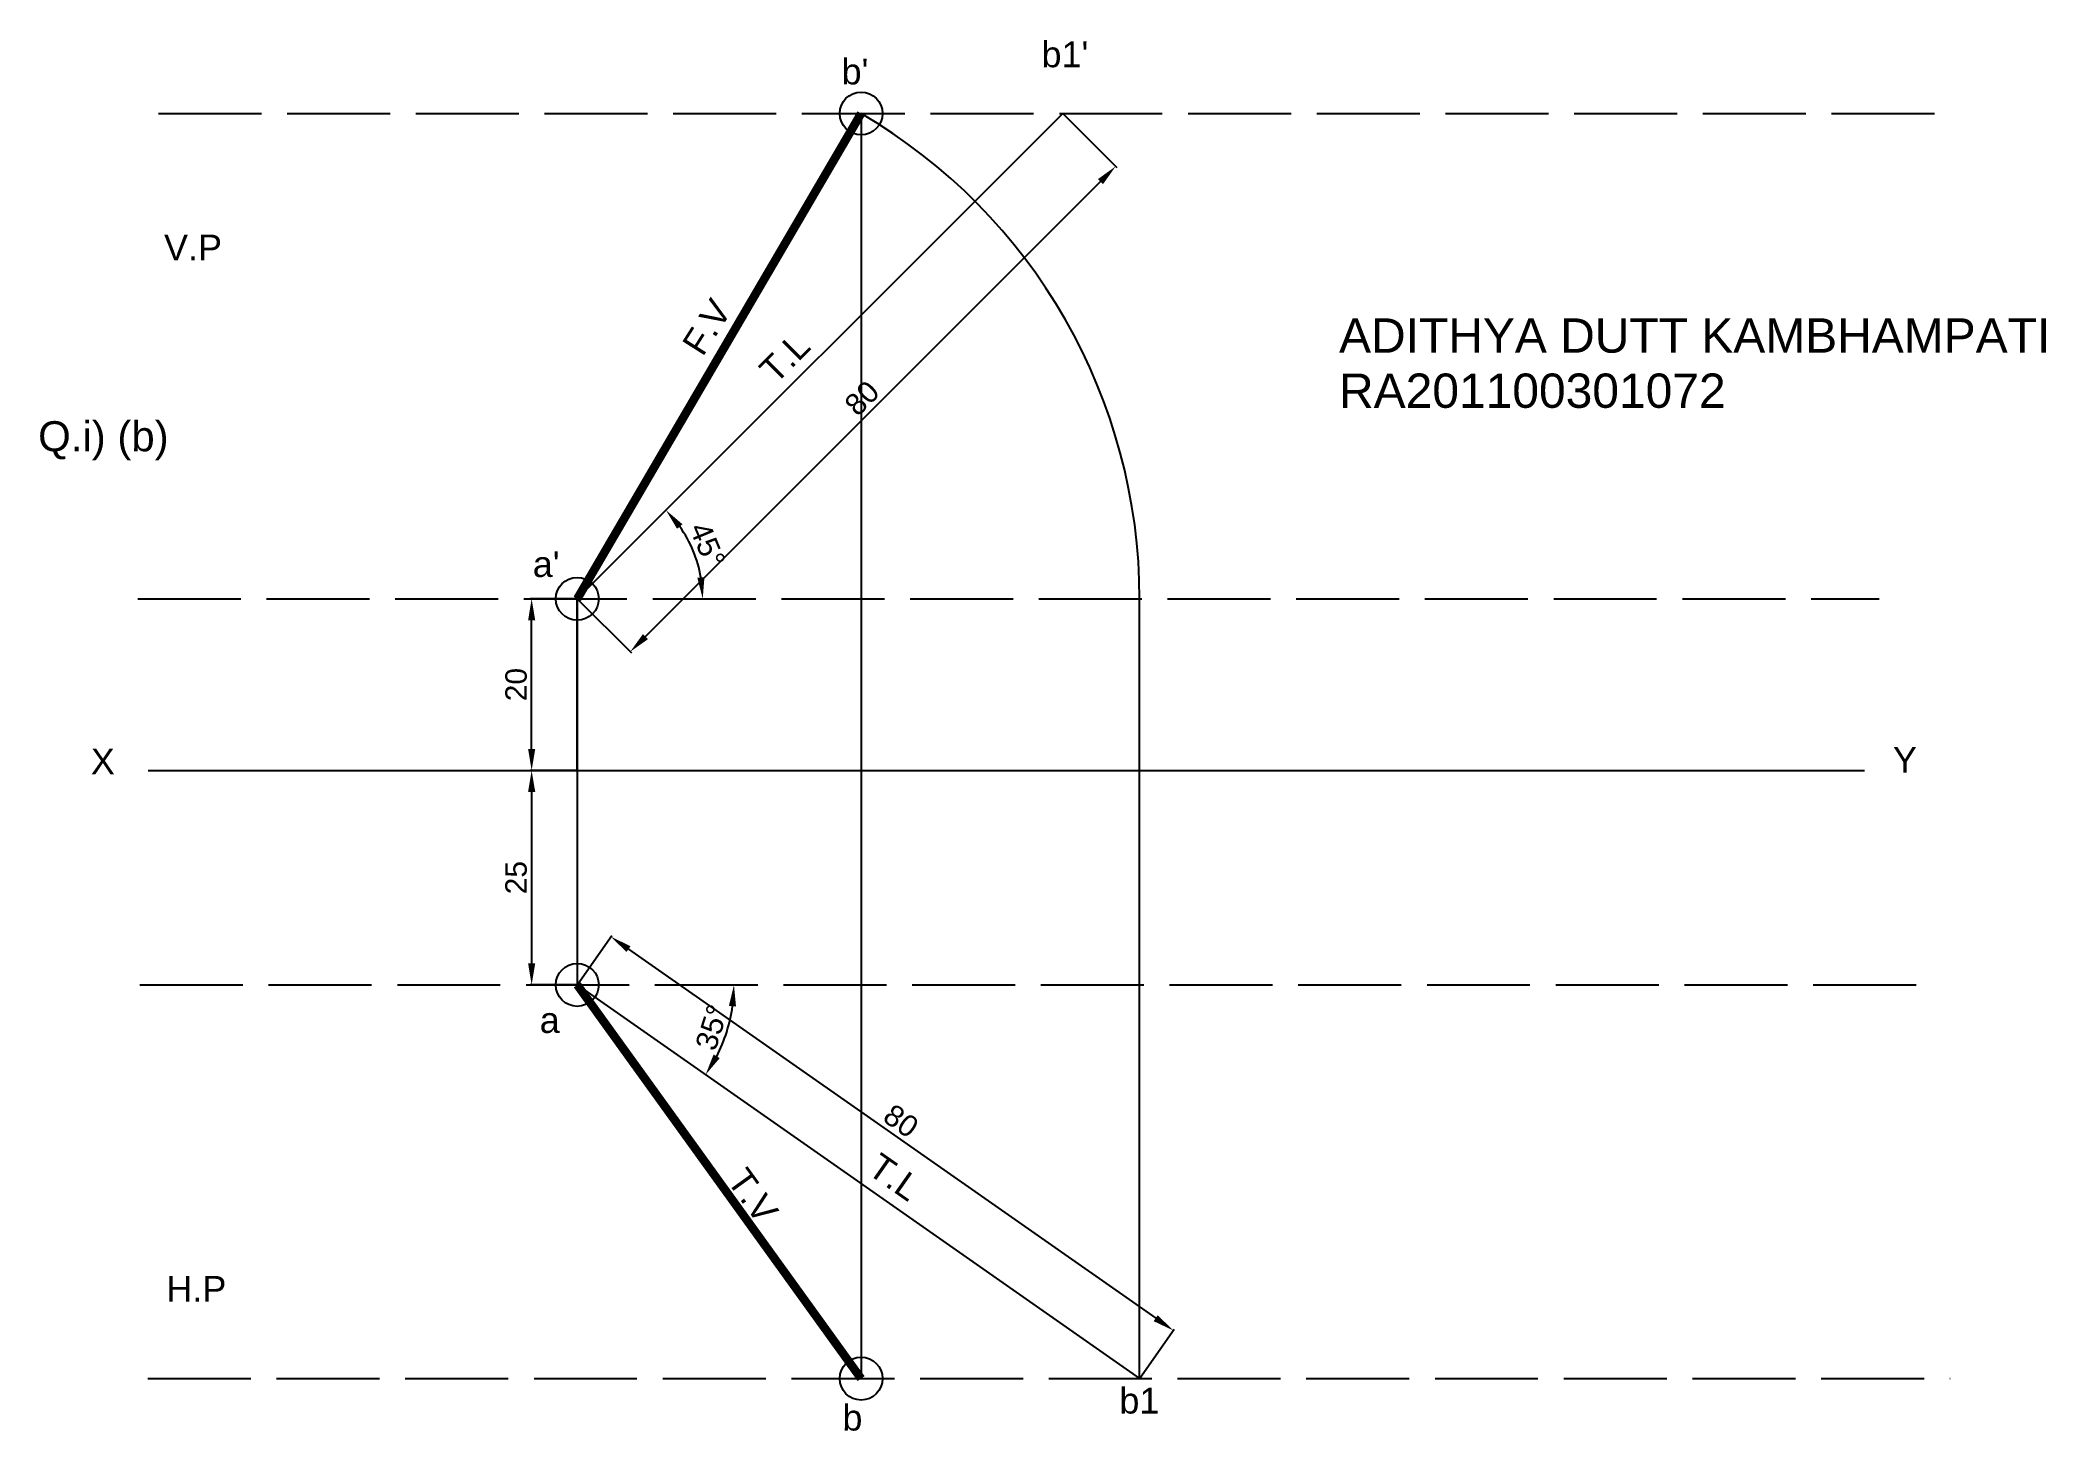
# Model space of a CAD drawing. Header units: millimetres. Extents: x 112 to 346, y 49 to 211.
import ezdxf

# ---------------------------------------------------------------- set-up
doc = ezdxf.new("R2010")
doc.units = ezdxf.units.MM
doc.header["$MEASUREMENT"] = 0
doc.header["$PDMODE"] = 33
doc.header["$PDSIZE"] = 5
doc.linetypes.add('ACAD_ISO02W100', pattern=[15, 12, -3])
doc.styles.get("Standard").update_dxf_attribs({"font": 'arial.ttf'})
doc.dimstyles.new('', dxfattribs={"dimtxt": 2.5, "dimasz": 2.5, "dimexe": 0.18, "dimexo": 0.0625, "dimgap": 0.53, "dimtad": 1, "dimdec": 0, "dimdsep": 46, "dimtxsty": 'Standard', "dimcen": 2.5, "dimadec": 0, "dimazin": 0, "dimtfac": 1, "dimtdec": 0, "dimtmove": 0, "dimatfit": 3, "dimfxl": 1, "dimtolj": 1, "dimtzin": 0, "dimarcsym": 0})

# ---------------------------------------------------------------- blocks, each defined once
blk = doc.blocks.new('*D1')
at = {"color": 0, "linetype": 'ByBlock', "lineweight": -2, "transparency": 16777216}
for p, q in [((231.36, 202.42), (237.62, 196.16)), ((182.69, 141.49), (235.72, 194.52)), ((174.79, 145.85), (181.05, 139.59))]:
    blk.add_line(p, q, dxfattribs=at)
at = {"color": 0, "transparency": 16777216}
for points in [[(235.43, 194.81), (236.02, 194.22), (237.49, 196.29)], [(182.4, 141.78), (182.99, 141.19), (180.92, 139.72)]]:
    blk.add_solid(points, dxfattribs=at)
at = {"layer": 'Defpoints', "color": 0, "transparency": 16777216}
for p in [(231.32, 202.46), (237.49, 196.29), (174.75, 145.89)]:
    blk.add_point(p, dxfattribs=at)
at = {"color": 0, "transparency": 16777216, "insert": (207.93, 169.28), "char_height": 2.5, "attachment_point": 5, "rotation": 45}
blk.add_mtext('\\A1;80', dxfattribs=at)
blk = doc.blocks.new('*D2')
at = {"color": 0, "linetype": 'ByBlock', "lineweight": -2, "transparency": 16777216}
for p, q in [((174.79, 100.94), (178.78, 106.64)), ((180.72, 105.06), (242.16, 62.04)), ((240.32, 55.06), (244.31, 60.76))]:
    blk.add_line(p, q, dxfattribs=at)
at = {"color": 0, "transparency": 16777216}
for points in [[(180.96, 105.4), (180.48, 104.72), (178.68, 106.5)], [(242.4, 62.39), (241.92, 61.7), (244.21, 60.61)]]:
    blk.add_solid(points, dxfattribs=at)
at = {"layer": 'Defpoints', "color": 0, "transparency": 16777216}
for p in [(174.75, 100.89), (244.21, 60.61), (240.28, 55)]:
    blk.add_point(p, dxfattribs=at)
at = {"color": 0, "transparency": 16777216, "insert": (212.48, 85.03), "char_height": 2.5, "attachment_point": 5, "rotation": 325}
blk.add_mtext('\\A1;80', dxfattribs=at)
blk = doc.blocks.new('*D3')
at = {"color": 0, "linetype": 'ByBlock', "lineweight": -2, "transparency": 16777216}
blk.add_arc((174.75, 145.89), 14.62, 9.8123, 35.1877, dxfattribs=at)
at = {"color": 0, "transparency": 16777216}
for points in [[(186.38, 154.05), (187.01, 154.58), (185.08, 156.23)], [(189.57, 148.42), (188.74, 148.35), (189.37, 145.89)]]:
    blk.add_solid(points, dxfattribs=at)
at = {"layer": 'Defpoints', "color": 0, "transparency": 16777216}
for p in [(231.32, 202.46), (188.87, 149.67), (123.54, 145.89), (174.75, 145.89), (326.49, 145.89)]:
    blk.add_point(p, dxfattribs=at)
at = {"color": 0, "transparency": 16777216, "insert": (189.92, 152.17), "char_height": 2.5, "attachment_point": 5, "rotation": 292.5}
blk.add_mtext('\\A1;45°', dxfattribs=at)
blk = doc.blocks.new('*D4')
at = {"color": 0, "linetype": 'ByBlock', "lineweight": -2, "transparency": 16777216}
blk.add_arc((174.75, 100.89), 18.26, 332.8523, 352.1477, dxfattribs=at)
at = {"color": 0, "transparency": 16777216}
for points in [[(192.42, 98.43), (193.25, 98.37), (193.01, 100.89)], [(191.35, 92.35), (190.64, 92.78), (189.7, 90.42)]]:
    blk.add_solid(points, dxfattribs=at)
at = {"layer": 'Defpoints', "color": 0, "transparency": 16777216}
for p in [(123.78, 100.89), (174.75, 100.89), (332.74, 100.89), (191.51, 93.66), (240.28, 55)]:
    blk.add_point(p, dxfattribs=at)
at = {"color": 0, "transparency": 16777216, "insert": (190.44, 95.94), "char_height": 2.5, "attachment_point": 5, "rotation": 72.5}
blk.add_mtext('\\A1;35°', dxfattribs=at)
blk = doc.blocks.new('*D5')
at = {"color": 0, "linetype": 'ByBlock', "lineweight": -2, "transparency": 16777216}
for p, q in [((174.69, 145.89), (169.25, 145.89)), ((169.43, 128.39), (169.43, 143.39)), ((174.69, 125.89), (169.25, 125.89))]:
    blk.add_line(p, q, dxfattribs=at)
at = {"color": 0, "transparency": 16777216}
for points in [[(169.02, 143.39), (169.85, 143.39), (169.43, 145.89)], [(169.02, 128.39), (169.85, 128.39), (169.43, 125.89)]]:
    blk.add_solid(points, dxfattribs=at)
at = {"layer": 'Defpoints', "color": 0, "transparency": 16777216}
for p in [(169.43, 145.89), (174.75, 145.89), (174.75, 125.89)]:
    blk.add_point(p, dxfattribs=at)
at = {"color": 0, "transparency": 16777216, "insert": (167.63, 135.89), "char_height": 2.5, "attachment_point": 5, "rotation": 90}
blk.add_mtext('\\A1;20', dxfattribs=at)
blk = doc.blocks.new('*D6')
at = {"color": 0, "linetype": 'ByBlock', "lineweight": -2, "transparency": 16777216}
for p, q in [((174.69, 125.89), (169.25, 125.89)), ((169.43, 123.39), (169.43, 103.39)), ((174.69, 100.89), (169.25, 100.89))]:
    blk.add_line(p, q, dxfattribs=at)
at = {"color": 0, "transparency": 16777216}
for points in [[(169.02, 123.39), (169.85, 123.39), (169.43, 125.89)], [(169.02, 103.39), (169.85, 103.39), (169.43, 100.89)]]:
    blk.add_solid(points, dxfattribs=at)
at = {"layer": 'Defpoints', "color": 0, "transparency": 16777216}
for p in [(174.75, 125.89), (169.43, 100.89), (174.75, 100.89)]:
    blk.add_point(p, dxfattribs=at)
at = {"color": 0, "transparency": 16777216, "insert": (167.63, 113.39), "char_height": 2.5, "attachment_point": 5, "rotation": 90}
blk.add_mtext('\\A1;25', dxfattribs=at)

msp = doc.modelspace()

# ---------------------------------------------------------------- linework, layer by layer
at = {"linetype": 'ACAD_ISO02W100'}
for p, q in [((125.93, 202.46), (334.75, 202.46)), ((123.54, 145.89), (326.49, 145.89)), ((123.78, 100.89), (332.74, 100.89)), ((124.71, 55), (334.74, 55))]:
    msp.add_line(p, q, dxfattribs=at)
at = {"linetype": 'Continuous'}
msp.add_line((174.75, 145.89), (231.32, 202.46), dxfattribs=at)
for p, q in [((207.83, 202.46), (207.83, 55)), ((174.75, 125.89), (174.75, 145.89)), ((174.75, 145.89), (174.75, 125.89)), ((240.28, 55), (240.28, 145.89)), ((124.75, 125.89), (324.75, 125.89)), ((124.75, 125.89), (174.75, 125.89)), ((174.75, 125.89), (174.75, 100.89)), ((174.75, 100.89), (240.28, 55))]:
    msp.add_line(p, q)
at = {"color": 1, "const_width": 1}
msp.add_lwpolyline([(174.75, 145.89), (207.83, 202.46)], dxfattribs=at)
at = {"const_width": 1}
msp.add_lwpolyline([(174.75, 100.89), (207.83, 55)], dxfattribs=at)
msp.add_arc((174.75, 145.89), 65.53, 0, 59.6798)
for p in [(207.83, 202.46), (174.75, 145.89), (174.75, 100.89), (207.83, 55)]:
    msp.add_point(p)

# ---------------------------------------------------------------- texts
for s, height, p in [("b1'", 3, (228.85, 207.85)), ("b'", 3, (205.55, 205.85)), ('V.P', 3, (126.59, 185.34)), ('ADITHYA DUTT KAMBHAMPATI', 4, (263.53, 174.58)), ('RA201100301072', 4, (263.53, 168.15)), ('Q.i) (b)', 3.5, (111.92, 163.09)), ("a'", 3, (169.56, 148.43)), ('Y', 3, (328.08, 125.62)), ('X', 3, (118.06, 125.44)), ('a', 3, (170.37, 95.29)), ('H.P', 3, (126.87, 63.96)), ('b1', 3, (237.93, 50.93)), ('b', 3, (205.65, 48.95))]:
    msp.add_text(s, height=height).set_placement(p)
for s, rotation, p in [('F.V', 57.6491, (189.36, 174.01)), ('T.L', 45, (197.85, 170.8)), ('T.V', 305.7906, (192.09, 78.09)), ('T.L', 325, (208.39, 79))]:
    msp.add_text(s, height=3, rotation=rotation).set_placement(p)

# ---------------------------------------------------------------- dimensions: what is measured, and where the dimension line sits
for base, line1, line2, picture, middle in [((188.87, 149.67), ((174.75, 145.89), (231.32, 202.46)), ((123.54, 145.89), (326.49, 145.89)), '*D3', (189.92, 152.17)), ((191.51, 93.66), ((174.75, 100.89), (240.28, 55)), ((123.78, 100.89), (332.74, 100.89)), '*D4', (190.44, 95.94))]:
    dim = msp.add_angular_dim_2l(base=base, line1=line1, line2=line2, dimstyle='')
    dim.commit()
    dim.dimension.update_dxf_attribs({"geometry": picture, "text_midpoint": middle})
for p1, p2, distance, picture, middle in [((174.75, 145.89), (231.32, 202.46), -8.73, '*D1', (207.93, 169.28)), ((174.75, 100.89), (240.28, 55), 6.84, '*D2', (212.48, 85.03))]:
    dim = msp.add_aligned_dim(p1=p1, p2=p2, distance=distance, dimstyle='')
    dim.commit()
    dim.dimension.update_dxf_attribs({"geometry": picture, "text_midpoint": middle})
for base, p2, picture, middle in [((169.43, 145.89), (174.75, 145.89), '*D5', (167.63, 135.89)), ((169.43, 100.89), (174.75, 100.89), '*D6', (167.63, 113.39))]:
    dim = msp.add_linear_dim(base=base, p1=(174.75, 125.89), p2=p2, angle=90, dimstyle='')
    dim.commit()
    dim.dimension.update_dxf_attribs({"geometry": picture, "text_midpoint": middle})

doc.saveas('drawing.dxf')
